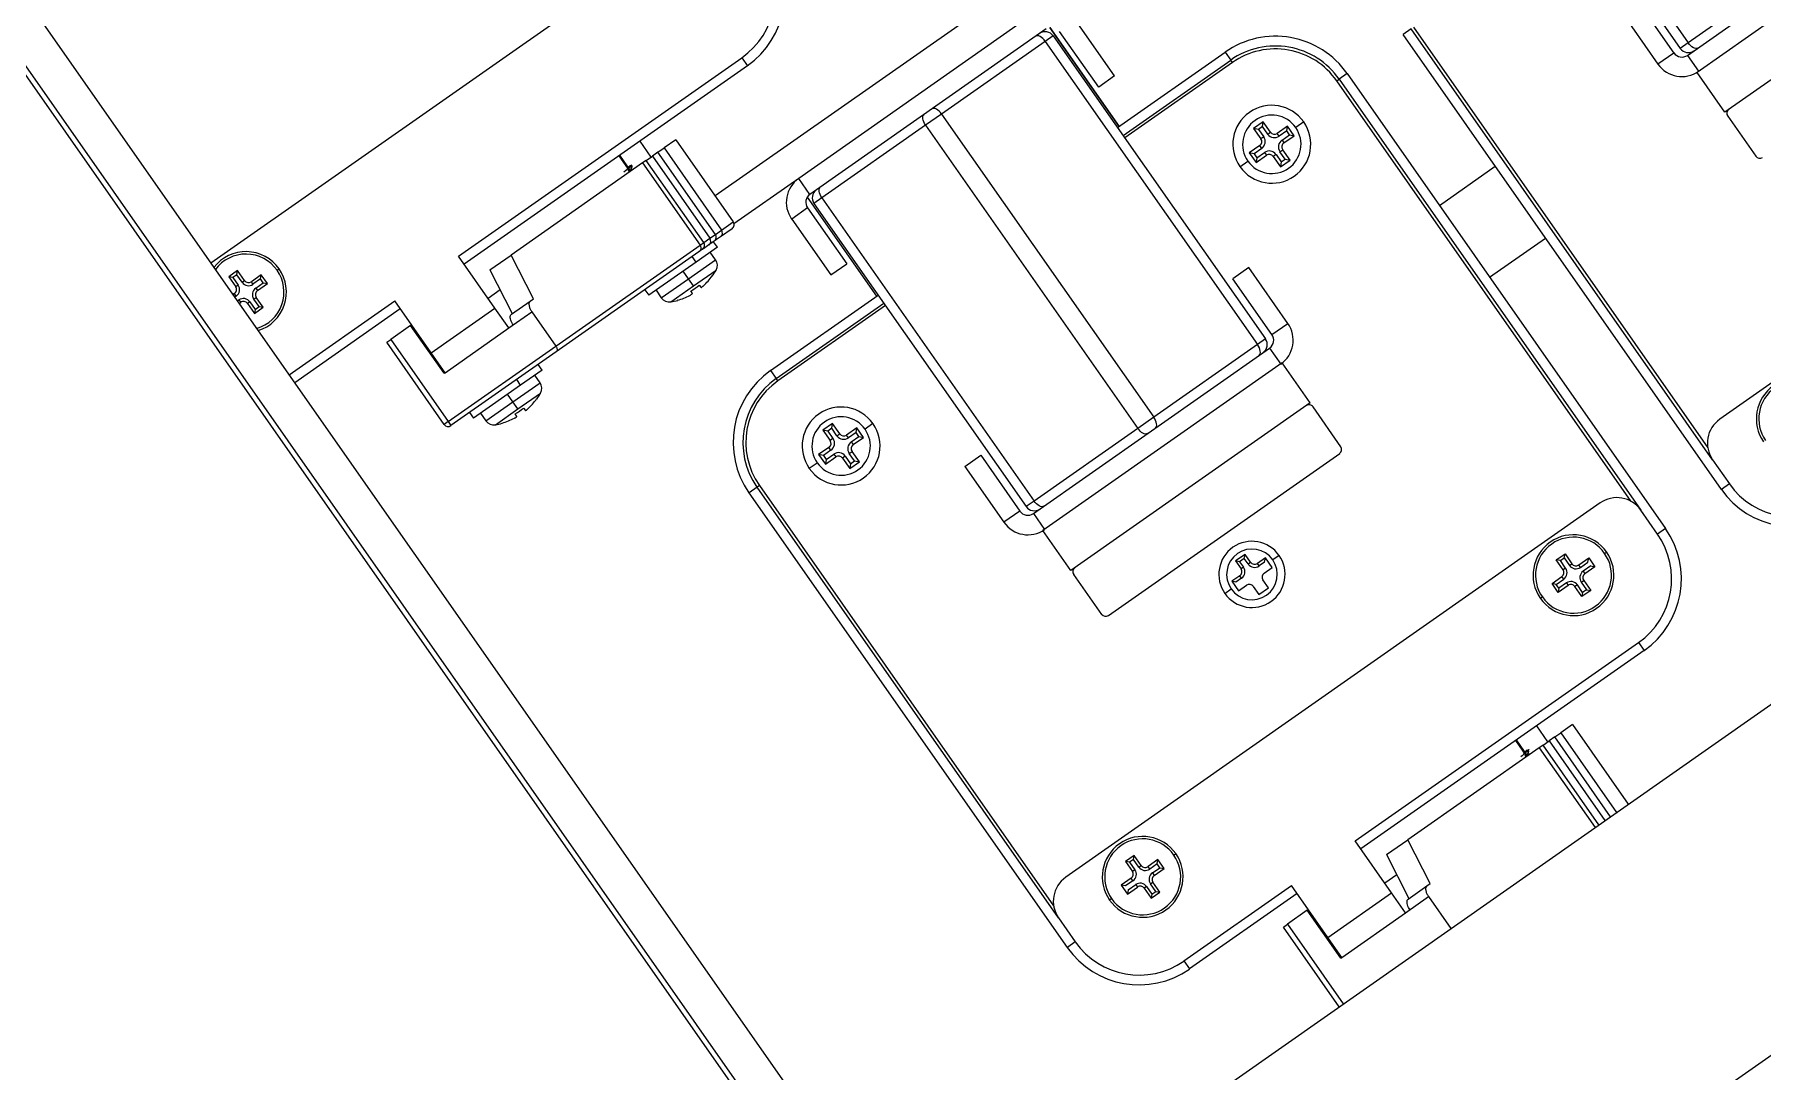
# Model space of a CAD drawing. Header units: millimetres. Extents: x 152904052 to 153933663, y 538271515 to 539240469.
# Drawn here: x 153458772 to 153458949.4, y 538573938.1 to 538574044.6 of the extents above; entities that cross this region are included whole.
import ezdxf

# ---------------------------------------------------------------- set-up
doc = ezdxf.new("R2010")
doc.units = ezdxf.units.MM
doc.layers.add('POWR', color=5, linetype='Continuous')

msp = doc.modelspace()

# ---------------------------------------------------------------- linework, layer by layer
at = {"layer": 'POWR', "color": 7}
for p, q in [((153458694.37, 538574157.84), (153458881.01, 538573891.29)), ((153458691.09, 538574155.55), (153458877.73, 538573889)), ((153458877.32, 538573888.71), (153458690.68, 538574155.26)), ((153458864.09, 538573915.45), (153459175.82, 538574133.73)), ((153458354.91, 538573522.91), (153459200.68, 538574115.13)), ((153458919.2, 538574074.29), (153458941, 538574043.16)), ((153458920.02, 538574074.86), (153458941.82, 538574043.74)), ((153458941.73, 538574042.46), (153458965.98, 538574059.44)), ((153458967.29, 538574057.91), (153458942.72, 538574040.71)), ((153458840.68, 538574056.54), (153458790.1, 538574021.13)), ((153458879.36, 538574054.27), (153458841.87, 538574028.02)), ((153458970.16, 538574053.82), (153458945.58, 538574036.61)), ((153458952.46, 538574051.19), (153458941.82, 538574043.74)), ((153458934.69, 538574047.29), (153458938.7, 538574041.56)), ((153458936.33, 538574048.44), (153458940.34, 538574042.7)), ((153458874.72, 538574046.81), (153458850.47, 538574029.83)), ((153458882.91, 538574040.34), (153458878.9, 538574046.07)), ((153458875.87, 538574045.17), (153458851.62, 538574028.19)), ((153458875.78, 538574043.89), (153458865.14, 538574036.43)), ((153458876.6, 538574044.46), (153458875.78, 538574043.89)), ((153458875.78, 538574043.89), (153458897.58, 538574012.76)), ((153458883.37, 538574035.16), (153458876.24, 538574045.33)), ((153458876.24, 538574045.33), (153458883.36, 538574035.16)), ((153458876.6, 538574044.46), (153458898.4, 538574013.34)), ((153458881.27, 538574039.19), (153458877.26, 538574044.92)), ((153458913.35, 538574045.17), (153458912.53, 538574044.59)), ((153458945.22, 538573997.9), (153458912.53, 538574044.59)), ((153458944.32, 538574000.93), (153458913.35, 538574045.17)), ((153458913.59, 538574045.34), (153458943.82, 538574002.18)), ((153458941.82, 538574043.74), (153458941, 538574043.16)), ((153458815.53, 538574021.85), (153458844.61, 538574042.21)), ((153458844.61, 538574042.21), (153458845.19, 538574041.39)), ((153458883.2, 538574035.04), (153458894.26, 538574042.79)), ((153458883.77, 538574034.23), (153458894.83, 538574041.97)), ((153458894.26, 538574042.79), (153458894.83, 538574041.97)), ((153458895, 538574041.72), (153458894.83, 538574041.97)), ((153458940.34, 538574042.7), (153458938.7, 538574041.56)), ((153458941.73, 538574042.46), (153458942.88, 538574040.82)), ((153458999.94, 538574043.54), (153458945.06, 538574005.11)), ((153458845.19, 538574041.39), (153458816.11, 538574021.03)), ((153458882.91, 538574040.34), (153458881.27, 538574039.19)), ((153458895, 538574041.72), (153458883.95, 538574033.98)), ((153458906.79, 538574040.58), (153458905.97, 538574040)), ((153458906.79, 538574040.58), (153458939.49, 538573993.89)), ((153458945.58, 538574036.61), (153458942.72, 538574040.71)), ((153458905.73, 538574039.83), (153458905.97, 538574040)), ((153458935.95, 538573996.67), (153458905.73, 538574039.83)), ((153458905.97, 538574040), (153458936.95, 538573995.77)), ((153458863.5, 538574035.29), (153458852.85, 538574027.83)), ((153458865.14, 538574036.43), (153458863.5, 538574035.29)), ((153458863.5, 538574035.29), (153458885.29, 538574004.16)), ((153458865.14, 538574036.43), (153458886.93, 538574005.31)), ((153458898.17, 538574035.64), (153458897.18, 538574034.95)), ((153458897.18, 538574034.95), (153458897.93, 538574033.88)), ((153458897.67, 538574034.86), (153458897.18, 538574034.95)), ((153458898.08, 538574035.15), (153458897.67, 538574034.86)), ((153458897.67, 538574034.86), (153458898.22, 538574034.08)), ((153458898.08, 538574035.15), (153458898.17, 538574035.64)), ((153458898.63, 538574034.37), (153458898.08, 538574035.15)), ((153458898.91, 538574034.57), (153458898.17, 538574035.64)), ((153458900.67, 538574035.19), (153458899.61, 538574034.45)), ((153458900.59, 538574034.71), (153458900.67, 538574035.19)), ((153458901.36, 538574034.21), (153458900.67, 538574035.19)), ((153458902.33, 538574035.62), (153458901.51, 538574035.05)), ((153458945.87, 538574036.2), (153458948.74, 538574032.1)), ((153458834.13, 538574033.65), (153458835.28, 538574032.01)), ((153458837.83, 538574033.8), (153458836.64, 538574032.96)), ((153458837.83, 538574033.8), (153458843.74, 538574025.36)), ((153458897.81, 538574033.19), (153458896.74, 538574032.44)), ((153458898.01, 538574032.9), (153458897.81, 538574033.19)), ((153458898.22, 538574034.08), (153458897.93, 538574033.88)), ((153458898.63, 538574034.37), (153458898.91, 538574034.57)), ((153458899.81, 538574034.16), (153458899.61, 538574034.45)), ((153458900.59, 538574034.71), (153458899.81, 538574034.16)), ((153458900.1, 538574033.75), (153458900.87, 538574034.3)), ((153458900.1, 538574033.75), (153458900.3, 538574033.47)), ((153458900.3, 538574033.47), (153458901.36, 538574034.21)), ((153458900.87, 538574034.3), (153458900.59, 538574034.71)), ((153458900.87, 538574034.3), (153458901.36, 538574034.21)), ((153458834.42, 538574031.41), (153458820.92, 538574021.96)), ((153458833.16, 538574030.52), (153458832.01, 538574032.16)), ((153458833.23, 538574030.57), (153458832.08, 538574032.21)), ((153458834.81, 538574031.68), (153458834.42, 538574031.41)), ((153458834.42, 538574031.41), (153458840.33, 538574022.97)), ((153458834.81, 538574031.68), (153458835.44, 538574032.12)), ((153458840.72, 538574023.24), (153458834.81, 538574031.68)), ((153458840.71, 538574023.24), (153458834.81, 538574031.68)), ((153458834.81, 538574031.68), (153458834.81, 538574031.68)), ((153458836.01, 538574032.52), (153458835.44, 538574032.12)), ((153458835.44, 538574032.12), (153458841.34, 538574023.68)), ((153458836.01, 538574032.52), (153458836.64, 538574032.96)), ((153458841.92, 538574024.08), (153458836.01, 538574032.52)), ((153458841.91, 538574024.08), (153458836.01, 538574032.52)), ((153458836.01, 538574032.52), (153458836.01, 538574032.52)), ((153458836.64, 538574032.96), (153458842.54, 538574024.52)), ((153458895.78, 538574031.03), (153458896.6, 538574031.61)), ((153458896.74, 538574032.44), (153458897.43, 538574031.46)), ((153458897.23, 538574032.36), (153458896.74, 538574032.44)), ((153458898.01, 538574032.9), (153458897.23, 538574032.36)), ((153458897.23, 538574032.36), (153458897.52, 538574031.95)), ((153458897.43, 538574031.46), (153458898.5, 538574032.2)), ((153458897.52, 538574031.95), (153458897.43, 538574031.46)), ((153458897.52, 538574031.95), (153458898.29, 538574032.49)), ((153458898.29, 538574032.49), (153458898.5, 538574032.2)), ((153458899.48, 538574032.28), (153458899.19, 538574032.08)), ((153458899.19, 538574032.08), (153458899.94, 538574031.02)), ((153458899.48, 538574032.28), (153458900.02, 538574031.51)), ((153458899.89, 538574032.57), (153458900.18, 538574032.77)), ((153458900.43, 538574031.79), (153458899.89, 538574032.57)), ((153458899.94, 538574031.02), (153458900.92, 538574031.7)), ((153458900.02, 538574031.51), (153458899.94, 538574031.02)), ((153458900.02, 538574031.51), (153458900.43, 538574031.79)), ((153458900.92, 538574031.7), (153458900.18, 538574032.77)), ((153458900.43, 538574031.79), (153458900.92, 538574031.7)), ((153458833.19, 538574031.15), (153458832.96, 538574030.96)), ((153458833.02, 538574031.04), (153458833.19, 538574031.15)), ((153458833.19, 538574031.15), (153458833.37, 538574031.23)), ((153458833.47, 538574030.74), (153458833.28, 538574030.74)), ((153458850.47, 538574029.83), (153458843.81, 538574025.17)), ((153458851.62, 538574028.19), (153458850.47, 538574029.83)), ((153458916.26, 538574027.06), (153458921.99, 538574031.08)), ((153458851.34, 538574027.89), (153458858.46, 538574017.72)), ((153458852.85, 538574027.83), (153458852.03, 538574027.26)), ((153458852.07, 538574028.51), (153458852.09, 538574028.48)), ((153458852.85, 538574027.83), (153458874.64, 538573996.7)), ((153458851.37, 538574026.8), (153458849.74, 538574025.65)), ((153458851.37, 538574026.8), (153458855.39, 538574021.06)), ((153458852.03, 538574027.26), (153458873.83, 538573996.13)), ((153458841.92, 538574024.08), (153458842.54, 538574024.52)), ((153458843.62, 538574024.66), (153458842.42, 538574023.83)), ((153458842.54, 538574024.52), (153458843.74, 538574025.36)), ((153458849.74, 538574025.65), (153458853.75, 538574019.92)), ((153458825.52, 538574012.6), (153458840.33, 538574022.97)), ((153458842.12, 538574022.76), (153458839.92, 538574021.22)), ((153458840.59, 538574022.55), (153458840.21, 538574022.28)), ((153458840.33, 538574022.97), (153458840.71, 538574023.24)), ((153458840.78, 538574022.68), (153458840.59, 538574022.55)), ((153458840.71, 538574023.24), (153458840.72, 538574023.24)), ((153458840.72, 538574023.24), (153458841.34, 538574023.68)), ((153458840.81, 538574022.7), (153458840.77, 538574022.76)), ((153458840.81, 538574022.7), (153458840.78, 538574022.68)), ((153458841.22, 538574022.99), (153458840.81, 538574022.7)), ((153458841.79, 538574023.39), (153458841.22, 538574022.99)), ((153458841.34, 538574023.68), (153458841.91, 538574024.08)), ((153458842.12, 538574022.76), (153458841.72, 538574023.33)), ((153458841.98, 538574023.52), (153458841.79, 538574023.39)), ((153458841.91, 538574024.08), (153458841.92, 538574024.08)), ((153458842.01, 538574023.54), (153458841.97, 538574023.6)), ((153458842.01, 538574023.54), (153458841.98, 538574023.52)), ((153458842.42, 538574023.83), (153458842.01, 538574023.54)), ((153458921.42, 538574019.69), (153458927.15, 538574023.7)), ((153458819.26, 538574016.52), (153458815.53, 538574021.85)), ((153458818.75, 538574020.44), (153458820.92, 538574021.96)), ((153458823.21, 538574017.46), (153458820.92, 538574021.96)), ((153458840.21, 538574022.28), (153458825.56, 538574012.02)), ((153458839.92, 538574021.22), (153458835.07, 538574017.83)), ((153458839.14, 538574019.52), (153458841.92, 538574021.47)), ((153458839.92, 538574021.22), (153458839.52, 538574021.8)), ((153458841.92, 538574021.47), (153458841.38, 538574022.24)), ((153458853.75, 538574019.92), (153458855.39, 538574021.06)), ((153458896.68, 538574020.68), (153458895.04, 538574019.53)), ((153458900.69, 538574014.94), (153458896.68, 538574020.68)), ((153458792.83, 538574020.36), (153458791.93, 538574019.72)), ((153458791.93, 538574019.72), (153458792.65, 538574018.7)), ((153458792.36, 538574019.65), (153458791.93, 538574019.72)), ((153458792.76, 538574019.93), (153458792.36, 538574019.65)), ((153458792.36, 538574019.65), (153458792.9, 538574018.88)), ((153458792.9, 538574018.88), (153458792.65, 538574018.7)), ((153458792.76, 538574019.93), (153458792.83, 538574020.36)), ((153458793.3, 538574019.16), (153458792.76, 538574019.93)), ((153458793.55, 538574019.33), (153458792.83, 538574020.36)), ((153458793.3, 538574019.16), (153458793.55, 538574019.33)), ((153458795.27, 538574019.93), (153458794.25, 538574019.21)), ((153458794.42, 538574018.96), (153458794.25, 538574019.21)), ((153458795.19, 538574019.5), (153458794.42, 538574018.96)), ((153458794.7, 538574018.56), (153458795.47, 538574019.1)), ((153458794.88, 538574018.31), (153458795.9, 538574019.02)), ((153458795.19, 538574019.5), (153458795.27, 538574019.93)), ((153458795.47, 538574019.1), (153458795.19, 538574019.5)), ((153458795.9, 538574019.02), (153458795.27, 538574019.93)), ((153458795.47, 538574019.1), (153458795.9, 538574019.02)), ((153458796.9, 538574020.39), (153458797.1, 538574020.54)), ((153458818.75, 538574020.44), (153458821.04, 538574015.94)), ((153458836.35, 538574017.57), (153458839.14, 538574019.52)), ((153458839.14, 538574019.52), (153458838.6, 538574020.29)), ((153458839.66, 538574018.78), (153458839.14, 538574019.52)), ((153458839.66, 538574018.78), (153458841.98, 538574020.4)), ((153458840.23, 538574018.86), (153458840.43, 538574018.62)), ((153458841.58, 538574019.81), (153458841.59, 538574019.79)), ((153458899.06, 538574013.8), (153458895.04, 538574019.53)), ((153458792.53, 538574018), (153458792.36, 538574017.89)), ((153458792.7, 538574017.75), (153458792.53, 538574018)), ((153458792.7, 538574017.75), (153458792.54, 538574017.64)), ((153458792.82, 538574017.24), (153458792.98, 538574017.35)), ((153458792.98, 538574017.35), (153458793.16, 538574017.1)), ((153458792.99, 538574016.99), (153458793.16, 538574017.1)), ((153458794.1, 538574017.16), (153458793.85, 538574016.98)), ((153458794.1, 538574017.16), (153458794.65, 538574016.38)), ((153458794.5, 538574017.44), (153458794.75, 538574017.61)), ((153458795.04, 538574016.66), (153458794.5, 538574017.44)), ((153458794.7, 538574018.56), (153458794.88, 538574018.31)), ((153458795.47, 538574016.59), (153458794.75, 538574017.61)), ((153458798.13, 538574009.66), (153458808.98, 538574017.26)), ((153458812.71, 538574011.93), (153458808.98, 538574017.26)), ((153458819.81, 538574018.37), (153458818.57, 538574017.5)), ((153458820.96, 538574015.88), (153458822.88, 538574017.22)), ((153458822.88, 538574017.22), (153458823.21, 538574017.46)), ((153458834.67, 538574018.4), (153458835.07, 538574017.83)), ((153458835.81, 538574018.34), (153458836.35, 538574017.57)), ((153458837.33, 538574017.15), (153458839.66, 538574018.78)), ((153458838.04, 538574017.31), (153458838.03, 538574017.32)), ((153458839.54, 538574018), (153458839.38, 538574018.27)), ((153458847.57, 538574010.09), (153458858.63, 538574017.84)), ((153458793.85, 538574016.98), (153458794.57, 538574015.96)), ((153458794.57, 538574015.96), (153458795.47, 538574016.59)), ((153458794.65, 538574016.38), (153458794.57, 538574015.96)), ((153458794.65, 538574016.38), (153458795.04, 538574016.66)), ((153458795.04, 538574016.66), (153458795.47, 538574016.59)), ((153458809.55, 538574016.44), (153458798.7, 538574008.84)), ((153458812.71, 538574011.93), (153458819.26, 538574016.52)), ((153458820.7, 538574014.47), (153458819.26, 538574016.52)), ((153458820.7, 538574014.47), (153458823.06, 538574016.13)), ((153458823.06, 538574016.13), (153458825.52, 538574012.6)), ((153458848.14, 538574009.27), (153458859.2, 538574017.02)), ((153458859.37, 538574016.77), (153458848.31, 538574009.03)), ((153458810.6, 538574014.73), (153458808.56, 538574013.3)), ((153458810.6, 538574014.73), (153458810.7, 538574014.8)), ((153458814.04, 538574009.82), (153458810.6, 538574014.73)), ((153458814.14, 538574009.88), (153458820.7, 538574014.47)), ((153458899.06, 538574013.8), (153458900.69, 538574014.94)), ((153458808.15, 538574013.01), (153458808.56, 538574013.3)), ((153458814.05, 538574004.57), (153458808.15, 538574013.01)), ((153458808.56, 538574013.3), (153458814.46, 538574004.86)), ((153458814.14, 538574009.88), (153458812.71, 538574011.93)), ((153458814.46, 538574004.86), (153458825.52, 538574012.6)), ((153458825.56, 538574012.02), (153458814.75, 538574004.45)), ((153458874.56, 538573995.43), (153458898.81, 538574012.4)), ((153458897.58, 538574012.76), (153458886.93, 538574005.31)), ((153458898.4, 538574013.34), (153458897.58, 538574012.76)), ((153458898.81, 538574012.4), (153458899.96, 538574010.77)), ((153458813.81, 538574010.15), (153458813.87, 538574010.27)), ((153458813.87, 538574010.06), (153458813.97, 538574010.13)), ((153458824.1, 538574010.14), (153458821.9, 538574008.6)), ((153458824.1, 538574010.14), (153458823.69, 538574010.71)), ((153458847.57, 538574010.09), (153458848.14, 538574009.27)), ((153458900.12, 538574010.88), (153458875.55, 538573993.67)), ((153458902.99, 538574006.78), (153458900.12, 538574010.88)), ((153458814.04, 538574009.82), (153458814.14, 538574009.88)), ((153458821.9, 538574008.6), (153458817.05, 538574005.21)), ((153458821.12, 538574006.9), (153458823.9, 538574008.85)), ((153458821.9, 538574008.6), (153458821.5, 538574009.18)), ((153458823.9, 538574008.85), (153458823.36, 538574009.62)), ((153458848.31, 538574009.03), (153458848.14, 538574009.27)), ((153458818.33, 538574004.95), (153458821.12, 538574006.9)), ((153458821.12, 538574006.9), (153458820.57, 538574007.67)), ((153458821.63, 538574006.16), (153458821.12, 538574006.9)), ((153458821.63, 538574006.16), (153458823.96, 538574007.79)), ((153458823.56, 538574007.19), (153458823.57, 538574007.17)), ((153458902.99, 538574006.78), (153458878.41, 538573989.58)), ((153458814.46, 538574004.86), (153458814.05, 538574004.57)), ((153458814.46, 538574004.86), (153458814.75, 538574004.45)), ((153458816.65, 538574005.78), (153458817.05, 538574005.21)), ((153458817.79, 538574005.72), (153458818.33, 538574004.95)), ((153458819.31, 538574004.53), (153458821.63, 538574006.16)), ((153458820.02, 538574004.69), (153458820.01, 538574004.71)), ((153458821.52, 538574005.38), (153458821.36, 538574005.65)), ((153458822.2, 538574006.24), (153458822.41, 538574006)), ((153458853.93, 538574004.66), (153458852.95, 538574003.98)), ((153458853.85, 538574004.17), (153458853.93, 538574004.66)), ((153458854.68, 538574003.6), (153458853.93, 538574004.66)), ((153458886.93, 538574005.31), (153458885.29, 538574004.16)), ((153458906.14, 538574002.28), (153458903.28, 538574006.37)), ((153458852.95, 538574003.98), (153458853.7, 538574002.91)), ((153458853.44, 538574003.89), (153458852.95, 538574003.98)), ((153458853.85, 538574004.17), (153458853.44, 538574003.89)), ((153458853.44, 538574003.89), (153458853.98, 538574003.11)), ((153458853.98, 538574003.11), (153458853.7, 538574002.91)), ((153458854.39, 538574003.4), (153458853.85, 538574004.17)), ((153458854.39, 538574003.4), (153458854.68, 538574003.6)), ((153458856.44, 538574004.22), (153458855.38, 538574003.48)), ((153458855.58, 538574003.19), (153458855.38, 538574003.48)), ((153458856.35, 538574003.73), (153458855.58, 538574003.19)), ((153458855.86, 538574002.78), (153458856.64, 538574003.32)), ((153458856.06, 538574002.49), (153458857.13, 538574003.24)), ((153458856.35, 538574003.73), (153458856.44, 538574004.22)), ((153458856.64, 538574003.32), (153458856.35, 538574003.73)), ((153458857.13, 538574003.24), (153458856.44, 538574004.22)), ((153458856.64, 538574003.32), (153458857.13, 538574003.24)), ((153458858.09, 538574004.65), (153458857.28, 538574004.07)), ((153458885.29, 538574004.16), (153458874.64, 538573996.7)), ((153458853.57, 538574002.21), (153458852.51, 538574001.47)), ((153458852.51, 538574001.47), (153458853.2, 538574000.49)), ((153458853, 538574001.38), (153458852.51, 538574001.47)), ((153458853.77, 538574001.93), (153458853, 538574001.38)), ((153458853, 538574001.38), (153458853.28, 538574000.97)), ((153458853.2, 538574000.49), (153458854.26, 538574001.23)), ((153458853.28, 538574000.97), (153458854.06, 538574001.52)), ((153458853.77, 538574001.93), (153458853.57, 538574002.21)), ((153458854.06, 538574001.52), (153458854.26, 538574001.23)), ((153458855.25, 538574001.31), (153458854.96, 538574001.11)), ((153458854.96, 538574001.11), (153458855.7, 538574000.04)), ((153458855.25, 538574001.31), (153458855.79, 538574000.53)), ((153458855.65, 538574001.59), (153458855.94, 538574001.8)), ((153458856.2, 538574000.82), (153458855.65, 538574001.59)), ((153458855.86, 538574002.78), (153458856.06, 538574002.49)), ((153458856.69, 538574000.73), (153458855.94, 538574001.8)), ((153458867.52, 538574000.26), (153458869.16, 538574001.41)), ((153458869.16, 538574001.41), (153458873.17, 538573995.67)), ((153458882.27, 538573984.95), (153458906.02, 538574001.58)), ((153458851.54, 538574000.06), (153458852.36, 538574000.63)), ((153458853.28, 538574000.97), (153458853.2, 538574000.49)), ((153458855.7, 538574000.04), (153458856.69, 538574000.73)), ((153458855.79, 538574000.53), (153458855.7, 538574000.04)), ((153458855.79, 538574000.53), (153458856.2, 538574000.82)), ((153458856.2, 538574000.82), (153458856.69, 538574000.73)), ((153458867.52, 538574000.26), (153458871.53, 538573994.52)), ((153458944.32, 538574000.93), (153458946.04, 538573998.47)), ((153458846.18, 538573998.13), (153458845.36, 538573997.56)), ((153458878.05, 538573950.87), (153458845.36, 538573997.56)), ((153458846.42, 538573998.31), (153458846.18, 538573998.13)), ((153458877.15, 538573953.9), (153458846.18, 538573998.13)), ((153458846.42, 538573998.31), (153458876.64, 538573955.14)), ((153458946.04, 538573998.47), (153458945.22, 538573997.9)), ((153458874.64, 538573996.7), (153458873.83, 538573996.13)), ((153458932.77, 538573996.51), (153458877.89, 538573958.08)), ((153458873.17, 538573995.67), (153458871.53, 538573994.52)), ((153458874.56, 538573995.43), (153458875.71, 538573993.79)), ((153458938.67, 538573993.31), (153458936.95, 538573995.77)), ((153458878.41, 538573989.58), (153458875.55, 538573993.67)), ((153458939.49, 538573993.89), (153458938.67, 538573993.31)), ((153458896.3, 538573991.23), (153458895.31, 538573990.55)), ((153458895.74, 538573990.47), (153458895.31, 538573990.55)), ((153458895.31, 538573990.55), (153458895.89, 538573989.73)), ((153458896.22, 538573990.81), (153458895.74, 538573990.47)), ((153458895.74, 538573990.47), (153458896.14, 538573989.9)), ((153458896.22, 538573990.81), (153458896.3, 538573991.23)), ((153458896.62, 538573990.24), (153458896.22, 538573990.81)), ((153458896.87, 538573990.41), (153458896.3, 538573991.23)), ((153458898.39, 538573990.87), (153458897.57, 538573990.29)), ((153458898.31, 538573990.44), (153458898.39, 538573990.87)), ((153458899.08, 538573989.88), (153458898.39, 538573990.87)), ((153458899.8, 538573991.12), (153458899.14, 538573990.66)), ((153458928.26, 538573990.66), (153458929.16, 538573991.29)), ((153458928.97, 538573989.64), (153458928.26, 538573990.66)), ((153458928.68, 538573990.59), (153458928.26, 538573990.66)), ((153458928.68, 538573990.59), (153458929.08, 538573990.86)), ((153458929.22, 538573989.81), (153458928.68, 538573990.59)), ((153458929.08, 538573990.86), (153458929.16, 538573991.29)), ((153458929.08, 538573990.86), (153458929.62, 538573990.09)), ((153458929.16, 538573991.29), (153458929.87, 538573990.27)), ((153458930.57, 538573990.15), (153458931.59, 538573990.86)), ((153458931.52, 538573990.43), (153458931.59, 538573990.86)), ((153458931.59, 538573990.86), (153458932.23, 538573989.96)), ((153458933.22, 538573991.33), (153458933.43, 538573991.47)), ((153458878.7, 538573989.17), (153458881.57, 538573985.07)), ((153458895.77, 538573989.03), (153458894.95, 538573988.46)), ((153458895.94, 538573988.78), (153458895.37, 538573988.38)), ((153458895.94, 538573988.78), (153458895.77, 538573989.03)), ((153458896.14, 538573989.9), (153458895.89, 538573989.73)), ((153458896.62, 538573990.24), (153458896.87, 538573990.41)), ((153458897.74, 538573990.04), (153458897.57, 538573990.29)), ((153458898.31, 538573990.44), (153458897.74, 538573990.04)), ((153458898.26, 538573989.31), (153458899.08, 538573989.88)), ((153458927.83, 538573988.22), (153458928.85, 538573988.94)), ((153458928.25, 538573988.15), (153458929.03, 538573988.69)), ((153458929.03, 538573988.69), (153458928.85, 538573988.94)), ((153458929.22, 538573989.81), (153458928.97, 538573989.64)), ((153458929.62, 538573990.09), (153458929.87, 538573990.27)), ((153458930.75, 538573989.89), (153458930.57, 538573990.15)), ((153458930.75, 538573989.89), (153458931.52, 538573990.43)), ((153458931.8, 538573990.04), (153458931.03, 538573989.5)), ((153458931.03, 538573989.5), (153458931.2, 538573989.24)), ((153458932.23, 538573989.96), (153458931.2, 538573989.24)), ((153458931.8, 538573990.04), (153458932.23, 538573989.96)), ((153458894.23, 538573987.22), (153458894.88, 538573987.68)), ((153458894.95, 538573988.46), (153458895.63, 538573987.47)), ((153458895.37, 538573988.38), (153458894.95, 538573988.46)), ((153458895.63, 538573987.47), (153458896.45, 538573988.05)), ((153458897.15, 538573987.92), (153458897.72, 538573987.11)), ((153458897.72, 538573987.11), (153458898.71, 538573987.79)), ((153458898.71, 538573987.79), (153458898.13, 538573988.61)), ((153458928.46, 538573987.32), (153458927.83, 538573988.22)), ((153458928.25, 538573988.15), (153458927.83, 538573988.22)), ((153458928.53, 538573987.75), (153458928.25, 538573988.15)), ((153458929.48, 538573988.04), (153458928.46, 538573987.32)), ((153458928.53, 538573987.75), (153458928.46, 538573987.32)), ((153458929.31, 538573988.29), (153458928.53, 538573987.75)), ((153458929.31, 538573988.29), (153458929.48, 538573988.04)), ((153458930.43, 538573988.09), (153458930.18, 538573987.92)), ((153458930.89, 538573986.89), (153458930.18, 538573987.92)), ((153458930.97, 538573987.32), (153458930.43, 538573988.09)), ((153458930.83, 538573988.37), (153458931.08, 538573988.55)), ((153458930.83, 538573988.37), (153458931.37, 538573987.6)), ((153458931.8, 538573987.52), (153458930.89, 538573986.89)), ((153458930.97, 538573987.32), (153458930.89, 538573986.89)), ((153458931.37, 538573987.6), (153458930.97, 538573987.32)), ((153458931.08, 538573988.55), (153458931.8, 538573987.52)), ((153458931.37, 538573987.6), (153458931.8, 538573987.52)), ((153458926.83, 538573986.86), (153458926.63, 538573986.71)), ((153458907.62, 538573961.81), (153458936.7, 538573982.17)), ((153458936.7, 538573982.17), (153458937.28, 538573981.35)), ((153458937.28, 538573981.35), (153458908.2, 538573960.99)), ((153458926.22, 538573973.61), (153458927.37, 538573971.97)), ((153458928.1, 538573972.48), (153458928.73, 538573972.92)), ((153458929.92, 538573973.76), (153458928.73, 538573972.92)), ((153458928.73, 538573972.92), (153458934.46, 538573964.73)), ((153458929.92, 538573973.76), (153458935.66, 538573965.57)), ((153458926.51, 538573971.37), (153458913.01, 538573961.92)), ((153458925.25, 538573970.49), (153458924.1, 538573972.13)), ((153458925.32, 538573970.54), (153458924.17, 538573972.17)), ((153458925.28, 538573971.12), (153458925.05, 538573970.92)), ((153458926.9, 538573971.64), (153458926.51, 538573971.37)), ((153458926.51, 538573971.37), (153458932.25, 538573963.18)), ((153458926.9, 538573971.64), (153458927.53, 538573972.08)), ((153458932.63, 538573963.45), (153458926.9, 538573971.64)), ((153458926.9, 538573971.64), (153458926.9, 538573971.64)), ((153458932.63, 538573963.45), (153458926.9, 538573971.64)), ((153458928.1, 538573972.48), (153458927.53, 538573972.08)), ((153458927.53, 538573972.08), (153458933.26, 538573963.89)), ((153458933.83, 538573964.29), (153458928.1, 538573972.48)), ((153458928.1, 538573972.48), (153458928.1, 538573972.48)), ((153458933.83, 538573964.29), (153458928.1, 538573972.48)), ((153458925.56, 538573970.71), (153458925.37, 538573970.71)), ((153458884.92, 538573960.32), (153458884.02, 538573959.69)), ((153458884.85, 538573959.89), (153458884.92, 538573960.32)), ((153458885.64, 538573959.29), (153458884.92, 538573960.32)), ((153458888.99, 538573960.36), (153458889.19, 538573960.5)), ((153458911.35, 538573956.48), (153458907.62, 538573961.81)), ((153458910.84, 538573960.4), (153458913.01, 538573961.92)), ((153458910.84, 538573960.4), (153458913.13, 538573955.9)), ((153458915.3, 538573957.42), (153458913.01, 538573961.92)), ((153458884.02, 538573959.69), (153458884.74, 538573958.66)), ((153458884.45, 538573959.61), (153458884.02, 538573959.69)), ((153458884.85, 538573959.89), (153458884.45, 538573959.61)), ((153458884.45, 538573959.61), (153458884.99, 538573958.84)), ((153458884.99, 538573958.84), (153458884.74, 538573958.66)), ((153458885.39, 538573959.12), (153458884.85, 538573959.89)), ((153458885.39, 538573959.12), (153458885.64, 538573959.29)), ((153458887.36, 538573959.89), (153458886.34, 538573959.17)), ((153458886.51, 538573958.92), (153458886.34, 538573959.17)), ((153458887.28, 538573959.46), (153458886.51, 538573958.92)), ((153458886.79, 538573958.52), (153458887.56, 538573959.06)), ((153458886.79, 538573958.52), (153458886.97, 538573958.27)), ((153458886.97, 538573958.27), (153458887.99, 538573958.99)), ((153458887.28, 538573959.46), (153458887.36, 538573959.89)), ((153458887.56, 538573959.06), (153458887.28, 538573959.46)), ((153458887.99, 538573958.99), (153458887.36, 538573959.89)), ((153458887.56, 538573959.06), (153458887.99, 538573958.99)), ((153458884.62, 538573957.97), (153458883.59, 538573957.25)), ((153458883.59, 538573957.25), (153458884.22, 538573956.35)), ((153458884.02, 538573957.18), (153458883.59, 538573957.25)), ((153458884.79, 538573957.72), (153458884.02, 538573957.18)), ((153458884.22, 538573956.35), (153458885.25, 538573957.07)), ((153458884.3, 538573956.78), (153458884.22, 538573956.35)), ((153458884.3, 538573956.78), (153458885.07, 538573957.32)), ((153458884.79, 538573957.72), (153458884.62, 538573957.97)), ((153458885.07, 538573957.32), (153458885.25, 538573957.07)), ((153458886.19, 538573957.12), (153458885.94, 538573956.94)), ((153458885.94, 538573956.94), (153458886.66, 538573955.92)), ((153458886.19, 538573957.12), (153458886.74, 538573956.35)), ((153458886.59, 538573957.4), (153458886.84, 538573957.57)), ((153458887.13, 538573956.63), (153458886.59, 538573957.4)), ((153458887.56, 538573956.55), (153458886.84, 538573957.57)), ((153458890.01, 538573949.48), (153458901.07, 538573957.22)), ((153458904.8, 538573951.9), (153458901.07, 538573957.22)), ((153458911.9, 538573958.33), (153458910.66, 538573957.47)), ((153458913.05, 538573955.84), (153458914.97, 538573957.18)), ((153458914.97, 538573957.18), (153458915.3, 538573957.42)), ((153458882.6, 538573955.88), (153458882.39, 538573955.74)), ((153458886.66, 538573955.92), (153458887.56, 538573956.55)), ((153458886.74, 538573956.35), (153458886.66, 538573955.92)), ((153458886.74, 538573956.35), (153458887.13, 538573956.63)), ((153458887.13, 538573956.63), (153458887.56, 538573956.55)), ((153458901.64, 538573956.4), (153458890.59, 538573948.66)), ((153458904.8, 538573951.9), (153458911.35, 538573956.48)), ((153458912.79, 538573954.44), (153458911.35, 538573956.48)), ((153458912.79, 538573954.44), (153458915.15, 538573956.09)), ((153458915.15, 538573956.09), (153458917.44, 538573952.81)), ((153458877.15, 538573953.9), (153458878.87, 538573951.44)), ((153458900.24, 538573952.97), (153458900.65, 538573953.26)), ((153458902.69, 538573954.69), (153458900.65, 538573953.26)), ((153458900.65, 538573953.26), (153458906.38, 538573945.07)), ((153458902.69, 538573954.69), (153458902.79, 538573954.76)), ((153458906.13, 538573949.78), (153458902.69, 538573954.69)), ((153458906.23, 538573949.85), (153458912.79, 538573954.44)), ((153458878.87, 538573951.44), (153458878.05, 538573950.87)), ((153458905.97, 538573944.78), (153458900.24, 538573952.97)), ((153458906.23, 538573949.85), (153458904.8, 538573951.9)), ((153458905.9, 538573950.11), (153458905.96, 538573950.24)), ((153458905.96, 538573950.03), (153458906.06, 538573950.09)), ((153458906.13, 538573949.78), (153458906.23, 538573949.85)), ((153458890.01, 538573949.48), (153458890.59, 538573948.66))]:
    msp.add_line(p, q, dxfattribs=at)
at = {"layer": 'POWR', "color": 7, "flags": 128}
for points in [[(153458875.78, 538574043.89), (153458875.67, 538574044.05), (153458875.53, 538574044.18), (153458875.4, 538574044.3), (153458875.26, 538574044.39), (153458875.13, 538574044.45), (153458875, 538574044.47), (153458874.89, 538574044.46), (153458874.8, 538574044.42)], [(153458942.8, 538574043.2), (153458942.71, 538574043.16), (153458942.6, 538574043.16), (153458942.47, 538574043.18), (153458942.34, 538574043.24), (153458942.2, 538574043.33), (153458942.07, 538574043.45), (153458941.93, 538574043.58), (153458941.82, 538574043.74)], [(153458865.14, 538574036.43), (153458865.02, 538574036.59), (153458864.89, 538574036.73), (153458864.75, 538574036.84), (153458864.61, 538574036.93), (153458864.48, 538574036.99), (153458864.35, 538574037.01), (153458864.24, 538574037.01), (153458864.15, 538574036.97)], [(153458863.5, 538574035.29), (153458863.39, 538574035.45), (153458863.31, 538574035.62), (153458863.25, 538574035.79), (153458863.21, 538574035.95), (153458863.2, 538574036.1), (153458863.22, 538574036.22), (153458863.26, 538574036.32), (153458863.33, 538574036.39)], [(153458852.85, 538574027.83), (153458852.74, 538574028), (153458852.66, 538574028.17), (153458852.6, 538574028.33), (153458852.56, 538574028.49), (153458852.55, 538574028.64), (153458852.57, 538574028.77), (153458852.62, 538574028.87), (153458852.68, 538574028.94)], [(153458897.74, 538574011.66), (153458897.81, 538574011.73), (153458897.86, 538574011.83), (153458897.88, 538574011.96), (153458897.87, 538574012.1), (153458897.83, 538574012.26), (153458897.77, 538574012.43), (153458897.68, 538574012.6), (153458897.58, 538574012.76)], [(153458887.1, 538574004.2), (153458887.16, 538574004.27), (153458887.21, 538574004.37), (153458887.23, 538574004.5), (153458887.22, 538574004.64), (153458887.18, 538574004.8), (153458887.12, 538574004.97), (153458887.04, 538574005.14), (153458886.93, 538574005.31)], [(153458886.28, 538574003.63), (153458886.19, 538574003.59), (153458886.08, 538574003.58), (153458885.95, 538574003.61), (153458885.82, 538574003.66), (153458885.68, 538574003.75), (153458885.54, 538574003.87), (153458885.41, 538574004.01), (153458885.29, 538574004.16)], [(153458875.63, 538573996.17), (153458875.54, 538573996.13), (153458875.43, 538573996.12), (153458875.3, 538573996.15), (153458875.17, 538573996.21), (153458875.03, 538573996.3), (153458874.9, 538573996.41), (153458874.76, 538573996.55), (153458874.64, 538573996.7)]]:
    msp.add_lwpolyline(points, dxfattribs=at)
at = {"layer": 'POWR', "color": 7}
for centre, radius, start, end in [((153458840.02, 538574048.76), 8, 305, 35), ((153458840.02, 538574048.76), 9, 305, 35), ((153458875.78, 538574043.89), 1, 35, 125), ((153458899.42, 538574035.42), 9, 35, 125), ((153458899.42, 538574035.42), 8, 35, 125), ((153458899.42, 538574035.42), 7.7, 35, 125), ((153458941.16, 538574043.28), 1, 215, 305), ((153458941.82, 538574043.74), 1, 215, 305), ((153458941.16, 538574043.28), 3, 215, 305), ((153458899.05, 538574033.33), 4, 35, 215), ((153458946.28, 538574036.49), 0.5, 125, 215), ((153458899.05, 538574033.33), 4, 215, 35), ((153458899.05, 538574033.33), 3, 35, 215), ((153458899.05, 538574033.33), 3, 215, 35), ((153458897.52, 538574033.6), 0.5, 305, 35), ((153458897.52, 538574033.6), 0.851, 305, 35), ((153458899.32, 538574034.86), 0.851, 215, 305), ((153458899.32, 538574034.86), 0.5, 215, 305), ((153458900.58, 538574033.06), 0.851, 125, 215), ((153458900.58, 538574033.06), 0.5, 125, 215), ((153458898.78, 538574031.79), 0.851, 35, 125), ((153458898.78, 538574031.79), 0.5, 35, 125), ((153458949.15, 538574032.39), 0.5, 215, 305), ((153458852.19, 538574027.37), 3, 125, 215), ((153458852.19, 538574027.37), 1, 125, 215), ((153458852.85, 538574027.83), 1, 125, 215), ((153458842.13, 538574024.23), 0.499, 305.07, 35.0698), ((153458840.31, 538574022.96), 0.5, 305, 35), ((153458840.31, 538574022.95), 0.499, 305.07, 35.0698), ((153458840.83, 538574022.77), 0.103, 217.4159, 246.5165), ((153458840.93, 538574023.39), 0.499, 305.07, 35.0698), ((153458841.51, 538574023.8), 0.5, 305, 35), ((153458841.51, 538574023.79), 0.499, 305.07, 35.0698), ((153458842.03, 538574023.61), 0.103, 217.4159, 246.5165), ((153458793.7, 538574018.16), 4.15, 35, 142.53), ((153458793.7, 538574018.16), 3.9, 35, 143.6939), ((153458841.11, 538574020.89), 1, 330.8721, 35), ((153458792.24, 538574018.41), 0.807, 305, 35), ((153458793.96, 538574019.62), 0.807, 215, 305), ((153458793.96, 538574019.62), 0.5, 215, 305), ((153458793.7, 538574018.16), 3.9, 286.3061, 35), ((153458793.7, 538574018.16), 4.15, 287.47, 35), ((153458836.19, 538574023.72), 6.32, 300.3185, 309.6814), ((153458836.28, 538574023.61), 6.52, 312.4848, 324.3917), ((153458836.3, 538574023.57), 6.5, 324.4786, 330.8721), ((153458792.24, 538574018.41), 0.5, 305, 35), ((153458793.44, 538574016.69), 0.807, 35, 125), ((153458793.44, 538574016.69), 0.5, 35, 125), ((153458795.16, 538574017.9), 0.807, 125, 215), ((153458795.16, 538574017.9), 0.5, 125, 215), ((153458837.17, 538574018.14), 1, 215, 279.1279), ((153458836.3, 538574023.57), 6.5, 279.1279, 285.5214), ((153458836.28, 538574023.6), 6.52, 285.6083, 297.5152), ((153458898.24, 538574013.22), 1, 305, 35), ((153458898.24, 538574013.22), 3, 305, 35), ((153458897.58, 538574012.76), 1, 305, 35), ((153458852.73, 538574002.72), 9, 125, 215), ((153458823.08, 538574008.27), 1, 330.8721, 35), ((153458852.73, 538574002.72), 8, 125, 215), ((153458852.73, 538574002.72), 7.7, 125, 215), ((153458952.96, 538574005.15), 4.15, 35, 215), ((153458952.96, 538574005.15), 3.9, 35, 215), ((153458818.25, 538574010.99), 6.52, 312.4848, 324.3917), ((153458818.28, 538574010.95), 6.5, 324.4786, 330.8721), ((153458902.87, 538574006.09), 0.5, 35, 125), ((153458819.15, 538574005.52), 1, 215, 279.1279), ((153458818.28, 538574010.95), 6.5, 279.1279, 285.5214), ((153458818.25, 538574010.99), 6.52, 285.6083, 297.5152), ((153458818.17, 538574011.11), 6.32, 300.3185, 309.6814), ((153458854.82, 538574002.35), 4, 35, 215), ((153458854.82, 538574002.35), 3, 35, 215), ((153458946.78, 538574002.65), 3, 125, 215), ((153458814.46, 538574004.86), 0.5, 215, 305), ((153458854.82, 538574002.35), 4, 215, 35), ((153458854.82, 538574002.35), 3, 215, 35), ((153458853.29, 538574002.62), 0.5, 305, 35), ((153458853.29, 538574002.62), 0.851, 305, 35), ((153458855.09, 538574003.89), 0.851, 215, 305), ((153458855.09, 538574003.89), 0.5, 215, 305), ((153458854.55, 538574000.82), 0.851, 35, 125), ((153458854.55, 538574000.82), 0.5, 35, 125), ((153458856.35, 538574002.08), 0.851, 125, 215), ((153458856.35, 538574002.08), 0.5, 125, 215), ((153458905.73, 538574001.99), 0.5, 305, 35), ((153458952.59, 538574003.06), 9, 215, 305), ((153458952.59, 538574003.06), 8, 215, 305), ((153458874.64, 538573996.7), 1, 215, 305), ((153458934.49, 538573994.05), 3, 35, 125), ((153458873.99, 538573996.24), 3, 215, 305), ((153458873.99, 538573996.24), 1, 215, 305), ((153458897.01, 538573989.17), 3.4, 35, 215), ((153458930.03, 538573989.09), 4.15, 35, 215), ((153458930.03, 538573989.09), 3.9, 35, 215), ((153458932.11, 538573988.72), 8, 305, 35), ((153458932.11, 538573988.72), 9, 305, 35), ((153458897.01, 538573989.17), 3.4, 215, 35), ((153458897.01, 538573989.17), 2.6, 35, 215), ((153458897.01, 538573989.17), 2.6, 215, 35), ((153458930.03, 538573989.09), 4.15, 215, 35), ((153458930.03, 538573989.09), 3.9, 215, 35), ((153458879.11, 538573989.45), 0.5, 125, 215), ((153458895.48, 538573989.44), 0.5, 305, 35), ((153458895.48, 538573989.44), 0.807, 305, 35), ((153458897.28, 538573990.7), 0.807, 215, 305), ((153458897.28, 538573990.7), 0.5, 215, 305), ((153458898.54, 538573988.9), 0.5, 125, 215), ((153458928.56, 538573989.35), 0.5, 305, 35), ((153458928.56, 538573989.35), 0.807, 305, 35), ((153458930.28, 538573990.55), 0.807, 215, 305), ((153458930.28, 538573990.55), 0.5, 215, 305), ((153458931.49, 538573988.83), 0.807, 125, 215), ((153458931.49, 538573988.83), 0.5, 125, 215), ((153458896.74, 538573987.64), 0.5, 35, 125), ((153458929.77, 538573987.63), 0.807, 35, 125), ((153458929.77, 538573987.63), 0.5, 35, 125), ((153458881.98, 538573985.36), 0.5, 215, 305), ((153458885.79, 538573958.12), 4.15, 35, 215), ((153458885.79, 538573958.12), 3.9, 35, 215), ((153458885.79, 538573958.12), 4.15, 215, 35), ((153458885.79, 538573958.12), 3.9, 215, 35), ((153458884.33, 538573958.38), 0.5, 305, 35), ((153458884.33, 538573958.38), 0.807, 305, 35), ((153458886.05, 538573959.58), 0.807, 215, 305), ((153458886.05, 538573959.58), 0.5, 215, 305), ((153458887.25, 538573957.86), 0.807, 125, 215), ((153458879.61, 538573955.62), 3, 125, 215), ((153458885.53, 538573956.66), 0.807, 35, 125), ((153458885.53, 538573956.66), 0.5, 35, 125), ((153458887.25, 538573957.86), 0.5, 125, 215), ((153458885.42, 538573956.03), 8, 215, 305), ((153458885.42, 538573956.03), 9, 215, 305)]:
    msp.add_arc(centre, radius, start, end, dxfattribs=at)
for points, knots in [([(153458833.35, 538574031.2), (153458833.35, 538574031.19), (153458833.34, 538574031.16), (153458833.07, 538574030.92), (153458832.71, 538574030.63), (153458832.52, 538574030.48)], [0, 0, 0, 0, 0.212902, 0.581197, 1, 1, 1, 1]), ([(153458832.96, 538574030.6), (153458833.05, 538574030.64), (153458833.22, 538574030.74), (153458833.31, 538574030.76), (153458833.28, 538574030.73), (153458833.28, 538574030.71)], [0, 0, 0, 0, 0.402272, 0.802406, 1, 1, 1, 1]), ([(153458833.24, 538574030.81), (153458833.26, 538574030.88), (153458833.31, 538574031.02), (153458833.36, 538574031.15), (153458833.38, 538574031.22)], [0, 0, 0, 0, 0.499894, 1, 1, 1, 1]), ([(153458843.62, 538574024.66), (153458843.67, 538574024.71), (153458843.78, 538574024.81), (153458843.84, 538574025.02), (153458843.82, 538574025.21), (153458843.77, 538574025.31), (153458843.74, 538574025.36)], [0, 0, 0, 0, 0.270336, 0.562527, 0.789797, 1, 1, 1, 1]), ([(153458840.33, 538574022.97), (153458840.35, 538574022.93), (153458840.4, 538574022.85), (153458840.43, 538574022.7), (153458840.41, 538574022.54), (153458840.34, 538574022.39), (153458840.26, 538574022.32), (153458840.21, 538574022.28)], [0, 0, 0, 0, 0.174928, 0.36388, 0.560047, 0.788091, 1, 1, 1, 1]), ([(153458822.88, 538574017.22), (153458822.83, 538574017.17), (153458822.74, 538574017.06), (153458822.76, 538574016.74), (153458822.87, 538574016.41), (153458823, 538574016.22), (153458823.06, 538574016.13)], [0, 0, 0, 0, 0.273241, 0.566326, 0.792171, 1, 1, 1, 1]), ([(153458839.29, 538574017.82), (153458839.32, 538574017.84), (153458839.39, 538574017.88), (153458839.48, 538574017.93), (153458839.53, 538574017.98), (153458839.54, 538574017.99), (153458839.54, 538574018)], [0, 0, 0, 0, 0.250648, 0.499754, 0.7491, 1, 1, 1, 1]), ([(153458840.43, 538574018.62), (153458840.44, 538574018.62), (153458840.45, 538574018.62), (153458840.51, 538574018.65), (153458840.59, 538574018.72), (153458840.65, 538574018.77), (153458840.68, 538574018.8)], [0, 0, 0, 0, 0.2506482, 0.4997541, 0.7490998, 1, 1, 1, 1]), ([(153458840.68, 538574018.8), (153458840.65, 538574018.77), (153458840.59, 538574018.72), (153458840.51, 538574018.65), (153458840.45, 538574018.62), (153458840.44, 538574018.62), (153458840.43, 538574018.62)], [0, 0, 0, 0, 0.2506482, 0.4997541, 0.7490998, 1, 1, 1, 1]), ([(153458821.14, 538574014.79), (153458821.09, 538574014.86), (153458820.99, 538574015.03), (153458820.88, 538574015.29), (153458820.83, 538574015.54), (153458820.85, 538574015.76), (153458820.93, 538574015.84), (153458820.96, 538574015.88)], [0, 0, 0, 0, 0.174736, 0.363548, 0.559692, 0.78787, 1, 1, 1, 1]), ([(153458825.52, 538574012.6), (153458825.55, 538574012.56), (153458825.6, 538574012.48), (153458825.64, 538574012.35), (153458825.66, 538574012.21), (153458825.64, 538574012.09), (153458825.59, 538574012.04), (153458825.56, 538574012.02)], [0, 0, 0, 0, 0.163518, 0.344285, 0.539301, 0.775308, 1, 1, 1, 1]), ([(153458821.27, 538574005.2), (153458821.3, 538574005.22), (153458821.37, 538574005.26), (153458821.46, 538574005.31), (153458821.51, 538574005.36), (153458821.52, 538574005.37), (153458821.52, 538574005.38)], [0, 0, 0, 0, 0.250648, 0.499754, 0.7491, 1, 1, 1, 1]), ([(153458822.41, 538574006), (153458822.41, 538574006), (153458822.43, 538574006), (153458822.49, 538574006.04), (153458822.57, 538574006.1), (153458822.63, 538574006.15), (153458822.66, 538574006.18)], [0, 0, 0, 0, 0.250648, 0.499754, 0.7491, 1, 1, 1, 1]), ([(153458822.66, 538574006.18), (153458822.63, 538574006.15), (153458822.57, 538574006.1), (153458822.49, 538574006.04), (153458822.43, 538574006), (153458822.41, 538574006), (153458822.41, 538574006)], [0, 0, 0, 0, 0.250648, 0.499754, 0.7491, 1, 1, 1, 1]), ([(153458925.28, 538573971.12), (153458925.35, 538573971.15), (153458925.51, 538573971.23), (153458925.45, 538573971.14), (153458925.17, 538573970.89), (153458924.81, 538573970.59), (153458924.61, 538573970.44)], [0, 0, 0, 0, 0.240848, 0.476572, 0.721491, 1, 1, 1, 1]), ([(153458925.03, 538573970.95), (153458925.04, 538573970.95), (153458925.07, 538573970.97), (153458925.15, 538573971.03), (153458925.22, 538573971.08), (153458925.28, 538573971.12)], [0, 0, 0, 0, 0.0635948, 0.2754375, 1, 1, 1, 1]), ([(153458925.33, 538573970.77), (153458925.35, 538573970.84), (153458925.4, 538573970.98), (153458925.45, 538573971.11), (153458925.47, 538573971.18)], [0, 0, 0, 0, 0.499894, 1, 1, 1, 1]), ([(153458925.05, 538573970.56), (153458925.14, 538573970.61), (153458925.31, 538573970.7), (153458925.4, 538573970.72), (153458925.37, 538573970.69), (153458925.37, 538573970.68)], [0, 0, 0, 0, 0.402272, 0.802406, 1, 1, 1, 1]), ([(153458914.97, 538573957.18), (153458914.92, 538573957.13), (153458914.83, 538573957.02), (153458914.85, 538573956.71), (153458914.96, 538573956.38), (153458915.09, 538573956.18), (153458915.15, 538573956.09)], [0, 0, 0, 0, 0.273241, 0.566326, 0.792171, 1, 1, 1, 1]), ([(153458913.23, 538573954.75), (153458913.18, 538573954.83), (153458913.08, 538573954.99), (153458912.97, 538573955.25), (153458912.92, 538573955.5), (153458912.94, 538573955.73), (153458913.02, 538573955.81), (153458913.05, 538573955.84)], [0, 0, 0, 0, 0.174736, 0.363548, 0.559692, 0.78787, 1, 1, 1, 1])]:
    msp.add_open_spline(points, degree=3, knots=knots, dxfattribs=at)

doc.saveas('drawing.dxf')
